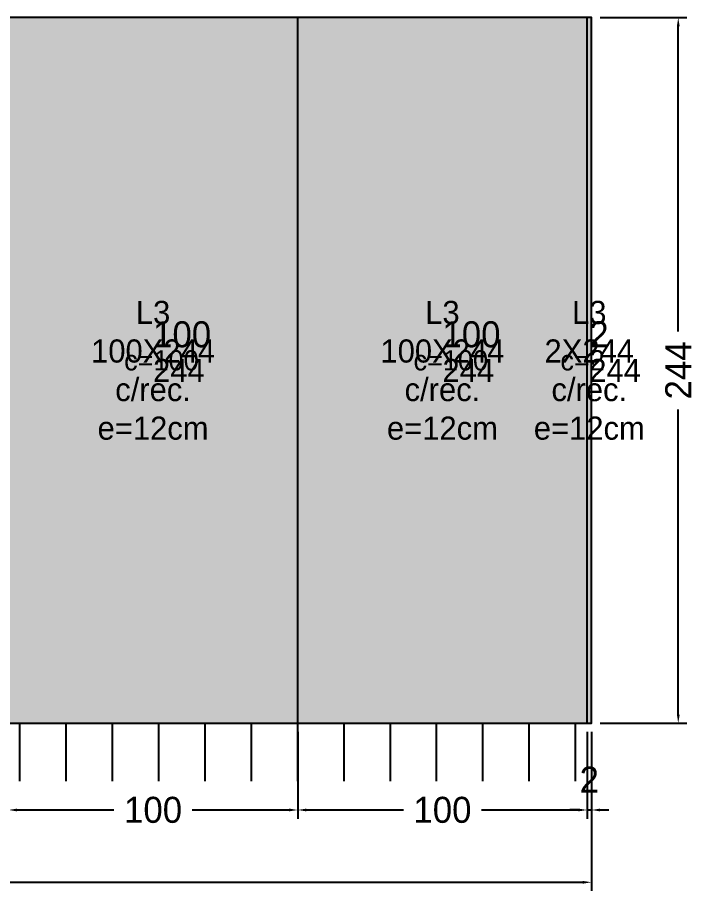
# Model space of a CAD drawing. Extents: x -9500 to 537, y -61 to 293.
# Drawn here: x 303.2 to 537.4, y -60.9 to 244 of the extents above; entities that cross this region are included whole.
import ezdxf

# ---------------------------------------------------------------- set-up
doc = ezdxf.new("R2010")
doc.units = 0
for name, color, linetype in [('3', 3, 'Continuous'), ('4', 4, 'Continuous'), ('9', 9, 'Continuous'), ('AUX00', 7, 'Continuous'), ('Hachura', 251, 'Continuous'), ('Painéis', 200, 'Continuous')]:
    doc.layers.add(name, color=color, linetype=linetype)
doc.dimstyles.new('COTA PAINEL-50', dxfattribs={"dimtxt": 9, "dimasz": 3, "dimexe": 3, "dimexo": 3, "dimgap": 3, "dimtad": 1, "dimdec": 1, "dimcen": 2.5, "dimclrd": 4, "dimclre": 4, "dimclrt": 240, "dimazin": 3, "dimtfac": 1, "dimtmove": 0, "dimatfit": 3})

# ---------------------------------------------------------------- blocks, each defined once
blk = doc.blocks.new('_CLOSEDFILLED')
at = {"color": 0, "linetype": 'BYBLOCK'}
blk.add_solid([(-1, 0.16), (0, 0), (-1, -0.16)], dxfattribs=at)
blk = doc.blocks.new('*D14')
at = {"color": 4}
for p, q in [((300, -3), (300, -33)), ((400, -3), (400, -33)), ((303, -30), (336.5, -30)), ((363.5, -30), (397, -30))]:
    blk.add_line(p, q, dxfattribs=at)
at = {"layer": 'Defpoints'}
for p in [(300, 0), (400, 0), (300, -30)]:
    blk.add_point(p, dxfattribs=at)
at = {"layer": 'Painéis', "color": 4, "xscale": 3, "yscale": 3, "rotation": 180}
blk.add_blockref('_CLOSEDFILLED', (300, -30), dxfattribs=at)
at = {"layer": 'Painéis', "color": 4, "xscale": 3, "yscale": 3}
blk.add_blockref('_CLOSEDFILLED', (400, -30), dxfattribs=at)
at = {"layer": 'Painéis', "color": 240, "insert": (350, -30), "char_height": 9, "attachment_point": 5}
blk.add_mtext('100', dxfattribs=at)
blk = doc.blocks.new('*D15')
at = {"color": 4}
for p, q in [((400, -3), (400, -33)), ((500, -3), (500, -33)), ((403, -30), (436.5, -30)), ((463.5, -30), (497, -30))]:
    blk.add_line(p, q, dxfattribs=at)
at = {"layer": 'Defpoints'}
for p in [(400, 0), (500, 0), (400, -30)]:
    blk.add_point(p, dxfattribs=at)
at = {"layer": 'Painéis', "color": 4, "xscale": 3, "yscale": 3, "rotation": 180}
blk.add_blockref('_CLOSEDFILLED', (400, -30), dxfattribs=at)
at = {"layer": 'Painéis', "color": 4, "xscale": 3, "yscale": 3}
blk.add_blockref('_CLOSEDFILLED', (500, -30), dxfattribs=at)
at = {"layer": 'Painéis', "color": 240, "insert": (450, -30), "char_height": 9, "attachment_point": 5}
blk.add_mtext('100', dxfattribs=at)
blk = doc.blocks.new('*D16')
at = {"color": 4}
for p, q in [((500, -3), (500, -33)), ((501.5, -3), (501.5, -33)), ((497, -30), (494, -30)), ((500, -30), (501.5, -30)), ((504.5, -30), (507.5, -30))]:
    blk.add_line(p, q, dxfattribs=at)
at = {"layer": 'Defpoints'}
for p in [(500, 0), (501.5, 0), (500, -30)]:
    blk.add_point(p, dxfattribs=at)
at = {"layer": 'Painéis', "color": 4, "xscale": 3, "yscale": 3}
blk.add_blockref('_CLOSEDFILLED', (500, -30), dxfattribs=at)
at = {"layer": 'Painéis', "color": 4, "xscale": 3, "yscale": 3, "rotation": 180}
blk.add_blockref('_CLOSEDFILLED', (501.5, -30), dxfattribs=at)
at = {"layer": 'Painéis', "color": 240, "insert": (500.75, -19.5), "char_height": 9, "attachment_point": 5}
blk.add_mtext('2', dxfattribs=at)
blk = doc.blocks.new('*D17')
at = {"color": 4}
for p, q in [((0, -3), (0, -58)), ((501.5, -3), (501.5, -58)), ((3, -55), (237.25, -55)), ((264.25, -55), (498.5, -55))]:
    blk.add_line(p, q, dxfattribs=at)
at = {"layer": 'Defpoints'}
for p in [(0, 0), (501.5, 0), (0, -55)]:
    blk.add_point(p, dxfattribs=at)
at = {"layer": 'Painéis', "color": 4, "xscale": 3, "yscale": 3, "rotation": 180}
blk.add_blockref('_CLOSEDFILLED', (0, -55), dxfattribs=at)
at = {"layer": 'Painéis', "color": 4, "xscale": 3, "yscale": 3}
blk.add_blockref('_CLOSEDFILLED', (501.5, -55), dxfattribs=at)
at = {"layer": 'Painéis', "color": 240, "insert": (250.75, -55), "char_height": 9, "attachment_point": 5}
blk.add_mtext('502', dxfattribs=at)
blk = doc.blocks.new('*D18')
at = {"color": 4}
for p, q in [((504.5, 244), (534.5, 244)), ((531.5, 135.5), (531.5, 241)), ((531.5, 3), (531.5, 108.5)), ((504.5, 0), (534.5, 0))]:
    blk.add_line(p, q, dxfattribs=at)
at = {"layer": 'Defpoints'}
for p in [(501.5, 244), (501.5, 0), (531.5, 0)]:
    blk.add_point(p, dxfattribs=at)
at = {"layer": 'Painéis', "color": 4, "xscale": 3, "yscale": 3}
for p, rotation in [((531.5, 244), 90), ((531.5, 0), 270)]:
    blk.add_blockref('_CLOSEDFILLED', p, dxfattribs=dict(at, rotation=rotation))
at = {"layer": 'Painéis', "color": 240, "insert": (531.5, 122), "char_height": 9, "attachment_point": 5, "rotation": 90}
blk.add_mtext('244', dxfattribs=at)

msp = doc.modelspace()

# ---------------------------------------------------------------- hatches: boundary and pattern name
at = {"layer": 'Hachura'}
h = msp.add_hatch(color=7, dxfattribs=at)
h.dxf.hatch_style = 1
h.paths.add_polyline_path([(0, 0), (501.5, 0), (501.5, 244), (0, 244)])

# ---------------------------------------------------------------- linework, layer by layer
at = {"layer": '3'}
for p, q in [((501.5, 244), (0, 244)), ((501.5, 0), (501.5, 244)), ((0, 0), (501.5, 0))]:
    msp.add_line(p, q, dxfattribs=at)
at = {"layer": '3', "lineweight": 25}
msp.add_lwpolyline([(0, 0), (501.5, 0), (501.5, 244), (0, 244)], close=True, dxfattribs=at)
at = {"layer": '3'}
for points in [[(400, 0), (400, 244)], [(500, 0), (500, 244)], [(501.5, 0), (501.5, 244)]]:
    msp.add_lwpolyline(points, dxfattribs=at)
at = {"layer": '9'}
for p, q in [((304, -20), (304, 0)), ((320, -20), (320, 0)), ((336, -20), (336, 0)), ((352, -20), (352, 0)), ((368, -20), (368, 0)), ((384, -20), (384, 0)), ((400, -20), (400, 0)), ((416, -20), (416, 0)), ((432, -20), (432, 0)), ((448, -20), (448, 0)), ((464, -20), (464, 0)), ((480, -20), (480, 0)), ((496, -20), (496, 0))]:
    msp.add_line(p, q, dxfattribs=at)
at = {"layer": 'Painéis', "lineweight": 18}
for p, q in [((400, 0), (400, 244)), ((500, 0), (500, 244)), ((501.5, 0), (501.5, 244))]:
    msp.add_line(p, q, dxfattribs=at)

# ---------------------------------------------------------------- texts
at = {"layer": '3'}
for s, p in [('c=100', (340, 122)), ('c=100', (440, 122)), ('c=2', (490.75, 122))]:
    msp.add_text(s, height=7, dxfattribs=at).set_placement(p)
at = {"layer": '4'}
for s, height, p in [('100', 9, (350, 130)), ('100', 9, (450, 130)), ('2', 9, (500.75, 130)), ('244', 8, (350, 118)), ('244', 8, (450, 118)), ('244', 8, (500.75, 118))]:
    msp.add_text(s, height=height, dxfattribs=at).set_placement(p)
at = {"layer": 'AUX00', "char_height": 8, "attachment_point": 5}
for s, insert in [('\\pxqc;L3^J100X244^Jc/rec.^Je=12cm', (350, 122)), ('\\pxqc;L3^J100X244^Jc/rec.^Je=12cm', (450, 122)), ('\\pxqc;L3^J2X244^Jc/rec.^Je=12cm', (500.75, 122))]:
    msp.add_mtext(s, dxfattribs=dict(at, insert=insert))

# ---------------------------------------------------------------- dimensions: what is measured, and where the dimension line sits
at = {"layer": 'Painéis'}
dim = msp.add_linear_dim(base=(531.5, 0), p1=(501.5, 0), p2=(501.5, 244), angle=90, dimstyle='COTA PAINEL-50', dxfattribs=at)
dim.commit()
dim.dimension.update_dxf_attribs({"geometry": '*D18', "text_midpoint": (531.5, 122)})
for base, p1, p2, picture, middle in [((0, -55), (0, 0), (501.5, 0), '*D17', (250.75, -55)), ((300, -30), (300, 0), (400, 0), '*D14', (350, -30)), ((400, -30), (400, 0), (500, 0), '*D15', (450, -30)), ((500, -30), (500, 0), (501.5, 0), '*D16', (500.75, -19.5))]:
    dim = msp.add_linear_dim(base=base, p1=p1, p2=p2, dimstyle='COTA PAINEL-50', dxfattribs=at)
    dim.commit()
    dim.dimension.update_dxf_attribs({"geometry": picture, "text_midpoint": middle})

doc.saveas('drawing.dxf')
